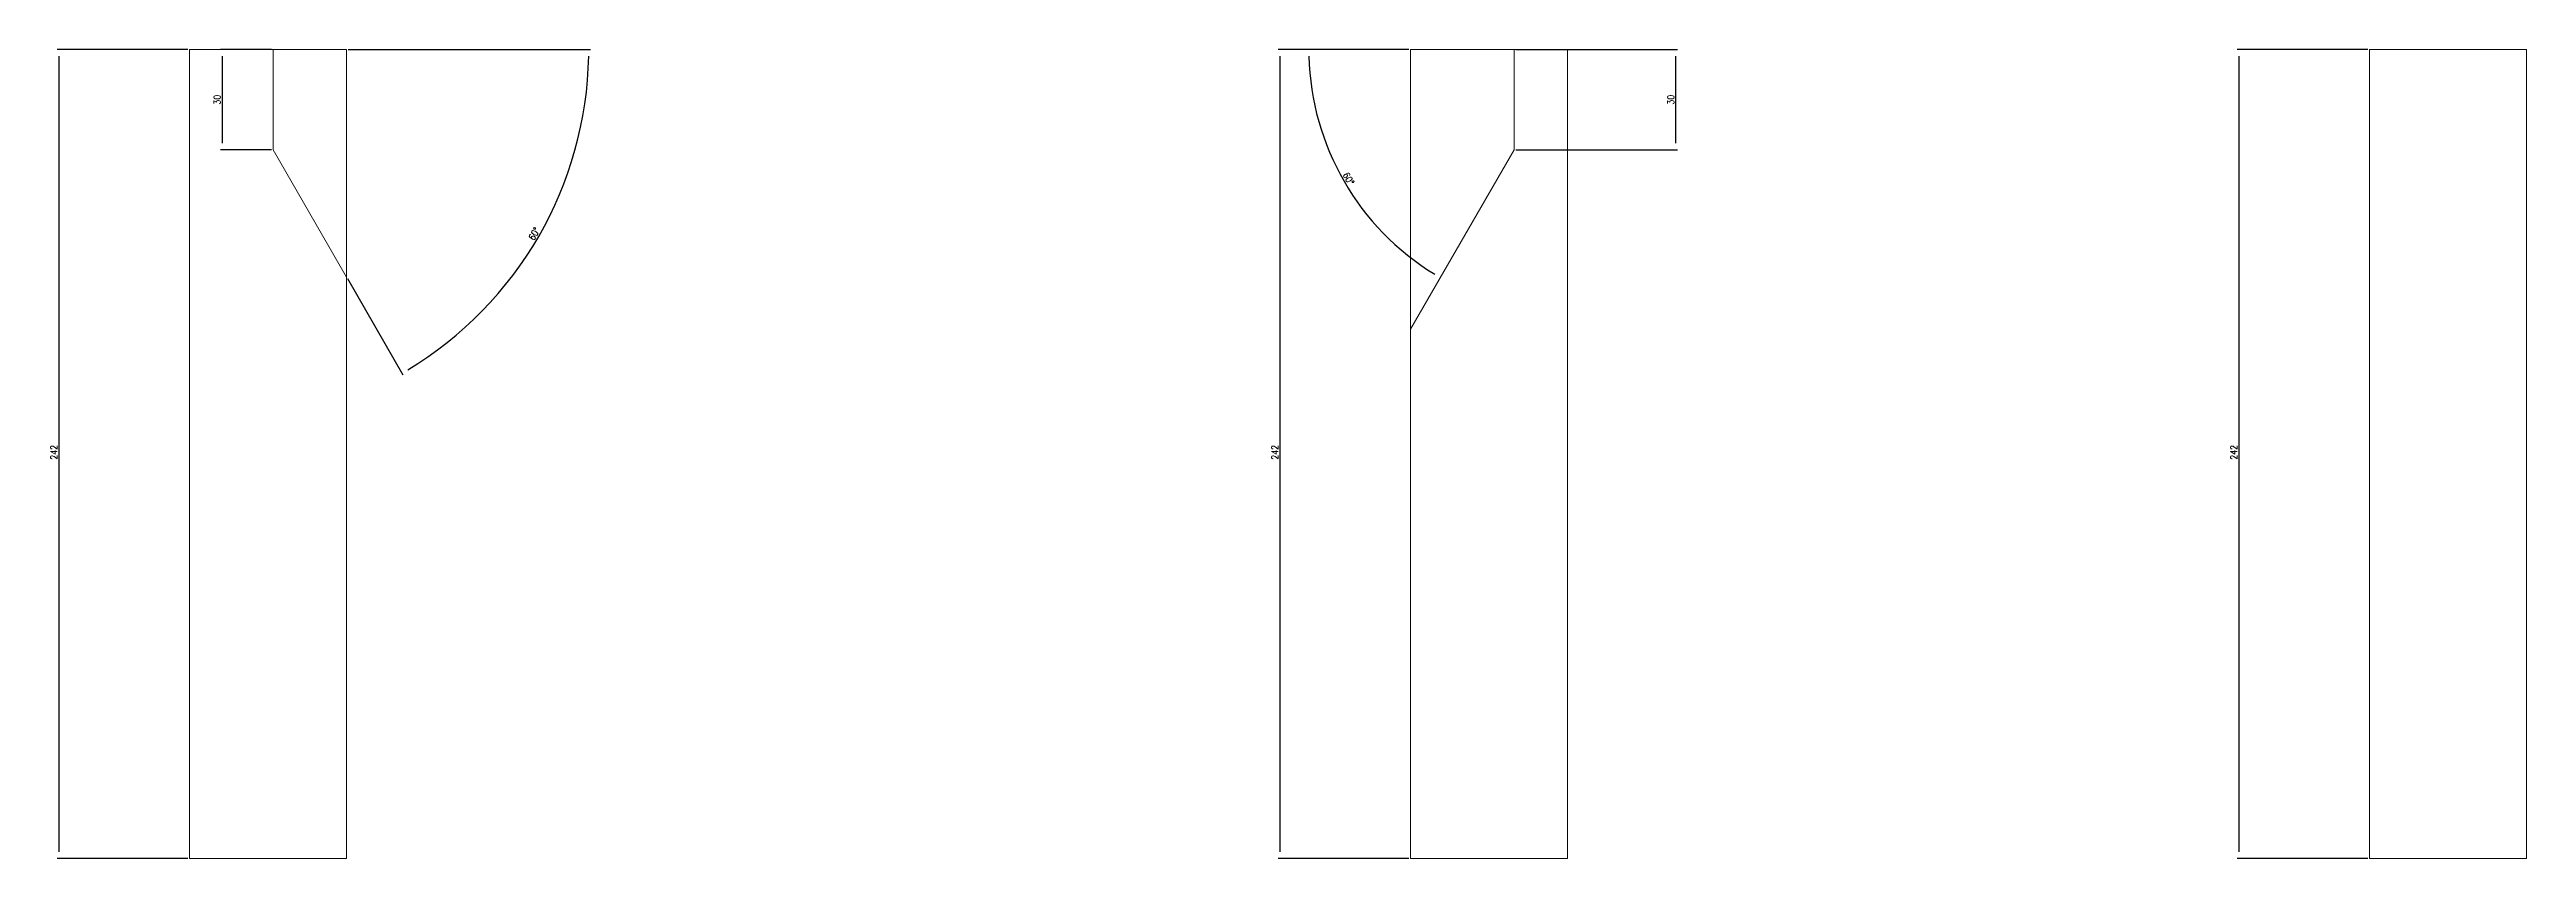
# Model space of a CAD drawing. Header units: millimetres. Extents: x 48729 to 52518, y -13032 to -10902.
# Drawn here: x 48823 to 49565, y -12337 to -12095 of the extents above; entities that cross this region are included whole.
import ezdxf

# ---------------------------------------------------------------- set-up
doc = ezdxf.new("R2010")
doc.units = ezdxf.units.MM
doc.linetypes.add('HIDDEN', pattern=[0])
for name, color, linetype in [('B2', 255, 'Continuous'), ('B2_O', 40, 'Continuous'), ('DIM', 4, 'Continuous')]:
    doc.layers.add(name, color=color, linetype=linetype)
doc.styles.get("Standard").update_dxf_attribs({"font": 'txt.shx', "width": 0.85, "bigfont": 'ctxt.shx'})
doc.dimstyles.new('T-2-WX', dxfattribs={"dimtxt": 2, "dimasz": 2, "dimexe": 0.5, "dimexo": 0.5, "dimgap": 0.5, "dimtad": 1, "dimtxsty": 'Standard', "dimblk": 'OPEN30', "dimcen": 0, "dimazin": 3, "dimtfac": 1, "dimtmove": 0, "dimatfit": 3, "dimldrblk": 'OPEN30', "dimlwd": -1, "dimlwe": -1})

# ---------------------------------------------------------------- blocks, each defined once
blk = doc.blocks.new('*D7579')
at = {"layer": 'Defpoints', "color": 0}
for p in [(48865.06, -12094.56), (48825.96, -12336.56), (48865.06, -12336.56)]:
    blk.add_point(p, dxfattribs=at)
at = {"layer": 'DIM', "color": 0}
for p, q in [((48864.56, -12094.56), (48825.46, -12094.56)), ((48825.96, -12096.56), (48825.96, -12334.56)), ((48864.56, -12336.56), (48825.46, -12336.56))]:
    blk.add_line(p, q, dxfattribs=at)
at = {"layer": 'DIM', "color": 0, "insert": (48824.46, -12215.07), "char_height": 2, "attachment_point": 5, "rotation": 90}
blk.add_mtext('242', dxfattribs=at)
blk = doc.blocks.new('_Open30')
blk = doc.blocks.new('*D7580')
at = {"layer": 'Defpoints', "color": 0}
for p in [(49230.56, -12094.56), (49191.46, -12336.56), (49230.56, -12336.56)]:
    blk.add_point(p, dxfattribs=at)
at = {"layer": 'DIM', "color": 0}
for p, q in [((49230.06, -12094.56), (49190.96, -12094.56)), ((49191.46, -12096.56), (49191.46, -12334.56)), ((49230.06, -12336.56), (49190.96, -12336.56))]:
    blk.add_line(p, q, dxfattribs=at)
at = {"layer": 'DIM', "color": 0, "insert": (49189.96, -12215.07), "char_height": 2, "attachment_point": 5, "rotation": 90}
blk.add_mtext('242', dxfattribs=at)
blk = doc.blocks.new('*D7581')
at = {"layer": 'Defpoints', "color": 0}
for p in [(49517.56, -12094.56), (49478.46, -12336.56), (49517.56, -12336.56)]:
    blk.add_point(p, dxfattribs=at)
at = {"layer": 'DIM', "color": 0}
for p, q in [((49517.06, -12094.56), (49477.96, -12094.56)), ((49478.46, -12096.56), (49478.46, -12334.56)), ((49517.06, -12336.56), (49477.96, -12336.56))]:
    blk.add_line(p, q, dxfattribs=at)
at = {"layer": 'DIM', "color": 0, "insert": (49476.96, -12215.07), "char_height": 2, "attachment_point": 5, "rotation": 90}
blk.add_mtext('242', dxfattribs=at)
blk = doc.blocks.new('*D7588')
at = {"layer": 'Defpoints', "color": 0}
for p in [(48890.06, -12094.56), (48874.83, -12124.56), (48890.06, -12124.56)]:
    blk.add_point(p, dxfattribs=at)
at = {"layer": 'DIM', "color": 0}
for p, q in [((48889.56, -12094.56), (48874.33, -12094.56)), ((48874.83, -12096.56), (48874.83, -12122.56)), ((48889.56, -12124.56), (48874.33, -12124.56))]:
    blk.add_line(p, q, dxfattribs=at)
at = {"layer": 'DIM', "color": 0, "insert": (48873.33, -12109.56), "char_height": 2, "attachment_point": 5, "rotation": 90}
blk.add_mtext('30', dxfattribs=at)
blk = doc.blocks.new('*D7589')
at = {"layer": 'Defpoints', "color": 0}
for p in [(48865.06, -12094.56), (48912.06, -12094.56), (48890.06, -12124.56), (48912.06, -12162.66), (48958.4, -12166.43)]:
    blk.add_point(p, dxfattribs=at)
at = {"layer": 'DIM', "color": 0}
for p, q in [((48912.56, -12094.56), (48985.06, -12094.56)), ((48912.31, -12163.1), (48928.9, -12191.83))]:
    blk.add_line(p, q, dxfattribs=at)
blk.add_arc((48872.74, -12094.56), 111.82, 301.02483, 358.97517, dxfattribs=at)
at = {"layer": 'DIM', "color": 0, "insert": (48968.24, -12149.69), "char_height": 2, "attachment_point": 5, "rotation": 60}
blk.add_mtext('60%%d', dxfattribs=at)
blk = doc.blocks.new('*D7590')
at = {"layer": 'Defpoints', "color": 0}
for p in [(49261.56, -12094.56), (49309.92, -12094.56), (49261.56, -12124.56)]:
    blk.add_point(p, dxfattribs=at)
at = {"layer": 'DIM', "color": 0}
for p, q in [((49262.06, -12094.56), (49310.42, -12094.56)), ((49309.92, -12122.56), (49309.92, -12096.56)), ((49262.06, -12124.56), (49310.42, -12124.56))]:
    blk.add_line(p, q, dxfattribs=at)
at = {"layer": 'DIM', "color": 0, "insert": (49308.42, -12109.56), "char_height": 2, "attachment_point": 5, "rotation": 90}
blk.add_mtext('30', dxfattribs=at)
blk = doc.blocks.new('*D7591')
at = {"layer": 'Defpoints', "color": 0}
for p in [(49230.56, -12094.56), (49277.56, -12094.56), (49204.83, -12121.51), (49261.56, -12124.56), (49230.56, -12178.25)]:
    blk.add_point(p, dxfattribs=at)
at = {"layer": 'DIM', "color": 0}
blk.add_line((49230.06, -12094.56), (49199.58, -12094.56), dxfattribs=at)
blk.add_arc((49278.88, -12094.56), 78.8, 181.45424, 238.54576, dxfattribs=at)
at = {"layer": 'DIM', "color": 0, "insert": (49211.98, -12133.18), "char_height": 2, "attachment_point": 5, "rotation": 300}
blk.add_mtext('60%%d', dxfattribs=at)

msp = doc.modelspace()

# ---------------------------------------------------------------- linework, layer by layer
at = {"layer": 'B2', "lineweight": 13, "ltscale": 0.5}
for points in [[(48865.062, -12336.558), (48912.062, -12336.558), (48912.062, -12094.558), (48865.062, -12094.558)], [(49277.562, -12336.558), (49230.562, -12336.558), (49230.562, -12094.558), (49277.562, -12094.558)], [(49564.562, -12336.558), (49517.562, -12336.558), (49517.562, -12094.558), (49564.562, -12094.558)]]:
    msp.add_lwpolyline(points, close=True, dxfattribs=at)
at = {"layer": 'B2_O', "linetype": 'HIDDEN', "lineweight": 15, "ltscale": 30}
for points in [[(48890.062, -12094.558), (48890.062, -12124.558), (48912.062, -12162.663)], [(49261.562, -12094.558), (49261.562, -12124.558), (49230.562, -12178.252)]]:
    msp.add_lwpolyline(points, dxfattribs=at)

# ---------------------------------------------------------------- dimensions: what is measured, and where the dimension line sits
at = {"layer": 'DIM', "color": 94}
for base, p1, p2, picture, middle in [((48825.965, -12336.558), (48865.062, -12094.558), (48865.062, -12336.558), '*D7579', (48825.965, -12215.075)), ((49191.465, -12336.558), (49230.562, -12094.558), (49230.562, -12336.558), '*D7580', (49191.465, -12215.075)), ((49478.465, -12336.558), (49517.562, -12094.558), (49517.562, -12336.558), '*D7581', (49478.465, -12215.075))]:
    dim = msp.add_linear_dim(base=base, p1=p1, p2=p2, angle=90, dimstyle='T-2-WX', dxfattribs=at)
    dim.commit()
    dim.dimension.update_dxf_attribs({"geometry": picture, "text_midpoint": middle, "dimtype": 160})
for base, line1, line2, picture, middle in [((48958.397, -12166.432), ((48890.062, -12124.558), (48912.062, -12162.663)), ((48912.062, -12094.558), (48865.062, -12094.558)), '*D7589', (48968.236, -12149.693)), ((49204.834, -12121.51), ((49230.562, -12094.558), (49277.562, -12094.558)), ((49261.562, -12124.558), (49230.562, -12178.252)), '*D7591', (49211.979, -12133.185))]:
    dim = msp.add_angular_dim_2l(base=base, line1=line1, line2=line2, dimstyle='T-2-WX', dxfattribs=at)
    dim.commit()
    dim.dimension.update_dxf_attribs({"geometry": picture, "text_midpoint": middle})
for base, p1, p2, picture, middle in [((48874.827, -12124.558), (48890.062, -12094.558), (48890.062, -12124.558), '*D7588', (48873.327, -12109.558)), ((49309.917, -12094.558), (49261.562, -12124.558), (49261.562, -12094.558), '*D7590', (49308.417, -12109.558))]:
    dim = msp.add_linear_dim(base=base, p1=p1, p2=p2, angle=90, dimstyle='T-2-WX', dxfattribs=at)
    dim.commit()
    dim.dimension.update_dxf_attribs({"geometry": picture, "text_midpoint": middle})

doc.saveas('drawing.dxf')
